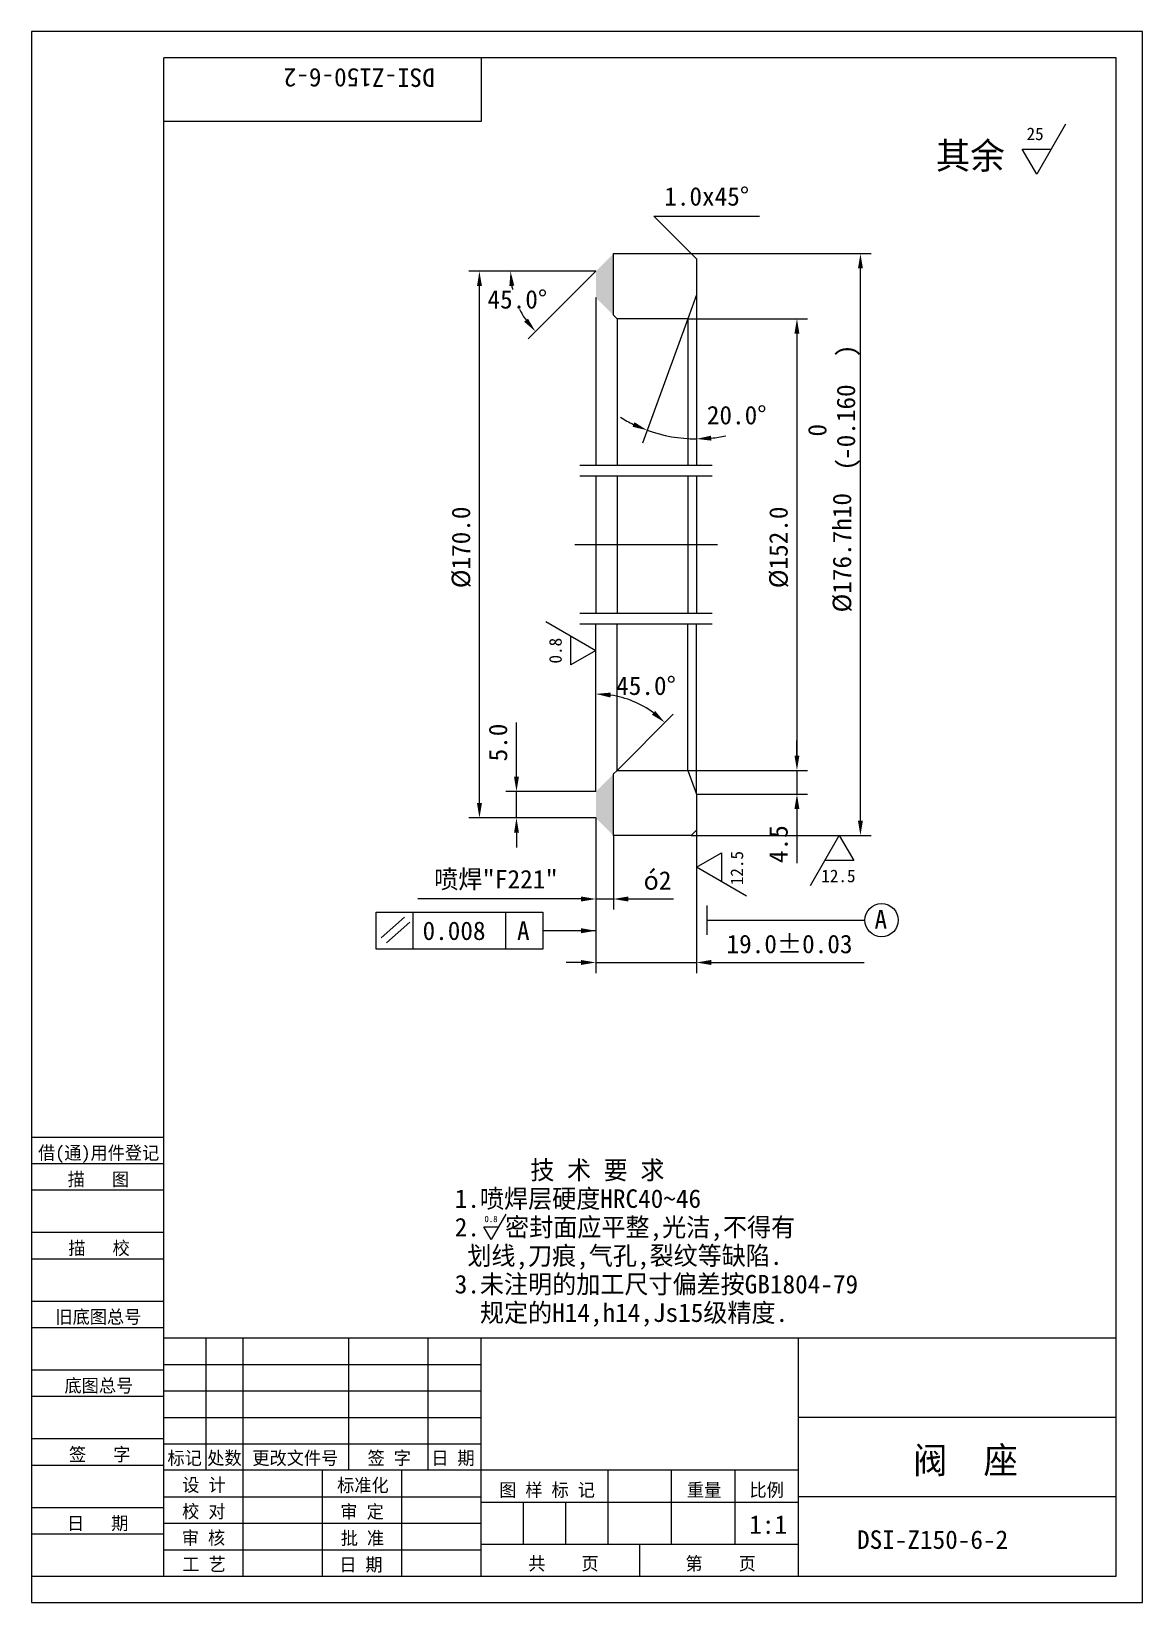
# Model space of a CAD drawing. Header units: metres. Extents: x 0 to 210, y 0 to 297.
import ezdxf

# ---------------------------------------------------------------- set-up
doc = ezdxf.new("R2010")
doc.units = ezdxf.units.M
for name, color, linetype in [('C', 6, 'Continuous'), ('D', 1, 'Continuous'), ('E', 2, 'Continuous'), ('FL', 5, 'Continuous'), ('T', 7, 'Continuous'), ('TL', 4, 'Continuous')]:
    doc.layers.add(name, color=color, linetype=linetype)

# ---------------------------------------------------------------- blocks, each defined once
blk = doc.blocks.new('PIC2')
for points in [[(3.77, 5.28), (-5.23, -2.72)], [(5.77, 3.28), (-3.23, -4.72)]]:
    blk.add_lwpolyline(points)
blk = doc.blocks.new('TUKUN4')
at = {"layer": 'FL'}
for p, q in [((0, 297), (0, 0)), ((210, 297), (0, 297)), ((210, 0), (210, 297)), ((0, 78), (25, 78)), ((0, 70), (25, 70)), ((0, 65), (25, 65)), ((0, 57), (25, 57)), ((0, 52), (25, 52)), ((33, 25), (33, 50)), ((40, 5), (40, 50)), ((60, 25), (60, 50)), ((75, 25), (75, 50)), ((25, 45), (85, 45)), ((0, 44), (25, 44)), ((0, 39), (25, 39)), ((25, 40), (85, 40)), ((25, 35), (85, 35)), ((0, 31), (25, 31)), ((25, 30), (85, 30)), ((0, 26), (25, 26)), ((70, 5), (70, 25)), ((0, 18), (25, 18)), ((25, 20), (85, 20)), ((25, 15), (85, 15)), ((0, 13), (25, 13)), ((25, 10), (85, 10)), ((0, 0), (210, 0))]:
    blk.add_line(p, q, dxfattribs=at)
at = {"layer": 'TL'}
for p, q in [((25, 5), (25, 292)), ((205, 292), (25, 292)), ((85, 292), (85, 280)), ((205, 5), (205, 292)), ((85, 280), (25, 280)), ((0, 88), (25, 88)), ((0, 83), (25, 83)), ((205, 50), (25, 50)), ((85, 5), (85, 50)), ((145, 5), (145, 50)), ((205, 35), (145, 35)), ((145, 25), (25, 25)), ((55, 5), (55, 25)), ((109, 11), (109, 25)), ((121, 11), (121, 25)), ((133, 11), (133, 25)), ((85, 19), (145, 19)), ((93, 11), (93, 19)), ((101, 11), (101, 19)), ((205, 20), (145, 20)), ((145, 11), (85, 11)), ((115, 5), (115, 11)), ((0, 5), (205, 5))]:
    blk.add_line(p, q, dxfattribs=at)
at = {"layer": 'T'}
for s, p in [('借(通)用件登记', (1.26, 83.76)), ('描   图', (6.86, 78.76)), ('描   校', (6.98, 65.76)), ('旧底图总号', (4.52, 52.76)), ('底图总号', (6.25, 39.76)), ('签   字', (7.1, 26.76)), ('标记', (25.71, 26.07)), ('处数', (33.22, 26.07)), ('更改文件号', (41.75, 26.07)), ('签 字', (63.53, 26.07)), ('日 期', (75.57, 26.07)), ('设 计', (28.5, 20.99)), ('标准化', (57.77, 20.93)), ('图 样 标 记', (88.4, 20.04)), ('重量', (123.88, 20.04)), ('比例', (135.7, 20.04)), ('校 对', (28.48, 15.99)), ('审 定', (58.39, 15.93)), ('日   期', (6.72, 13.76)), ('审 核', (28.41, 10.99)), ('批 准', (58.46, 10.93)), ('共    页', (93.91, 6.13)), ('第    页', (123.62, 6.13)), ('工 艺', (28.52, 5.99)), ('日 期', (58.18, 5.93))]:
    blk.add_text(s, height=2.5, dxfattribs=at).set_placement(p)

msp = doc.modelspace()

# ---------------------------------------------------------------- linework, layer by layer
at = {"layer": 'C'}
msp.add_line((102.67, 200), (129.68, 200), dxfattribs=at)
at = {"layer": 'D'}
for p, q in [((195.46, 279.46), (190, 270)), ((190, 270), (187.27, 274.73)), ((187.27, 274.73), (192.73, 274.73)), ((124.67, 255), (117.6, 262.07)), ((117.6, 262.07), (137.6, 262.07)), ((124.67, 255), (158.68, 255)), ((106.67, 251.68), (82.67, 251.68)), ((90.67, 251.68), (88.55, 251.68)), ((106.67, 251.68), (90.67, 251.68)), ((106.67, 251.68), (95.36, 240.36)), ((156.68, 147.8), (156.68, 252.2)), ((84.67, 151.12), (84.67, 248.88)), ((124.04, 242.68), (115.49, 219.18)), ((124.04, 242.68), (146.68, 242.68)), ((95.36, 240.36), (93.86, 238.86)), ((144.68, 239.88), (144.68, 160.12)), ((97.21, 185.46), (106.67, 180)), ((101.94, 177.27), (101.94, 182.73)), ((106.67, 180), (101.94, 177.27)), ((91.67, 158.93), (91.67, 166.35)), ((110.67, 157.32), (121.28, 167.93)), ((144.68, 160.12), (144.68, 162.93)), ((91.67, 156.12), (91.67, 158.93)), ((124.04, 157.32), (146.68, 157.32)), ((124.04, 157.32), (146.68, 157.32)), ((144.68, 157.32), (144.68, 152.82)), ((106.67, 153.32), (89.67, 153.32)), ((91.67, 148.32), (91.67, 153.32)), ((125.67, 152.82), (146.68, 152.82)), ((144.68, 150.03), (144.68, 147.22)), ((106.67, 148.32), (82.67, 148.32)), ((106.67, 148.32), (89.67, 148.32)), ((91.67, 145.53), (91.67, 142.72)), ((106.67, 148.32), (106.67, 131)), ((106.67, 148.32), (106.67, 119)), ((125.67, 146), (125.67, 119)), ((144.68, 147.22), (144.68, 139.8)), ((110, 145), (110, 131)), ((124.67, 145), (158.68, 145)), ((147.21, 135.54), (152.68, 145)), ((152.68, 145), (155.41, 140.27)), ((125.67, 139), (130.41, 141.73)), ((130.41, 141.73), (130.41, 136.27)), ((155.41, 140.27), (149.94, 140.27)), ((135.14, 133.54), (125.67, 139)), ((103, 133), (73, 133)), ((103.88, 133), (101.08, 133)), ((106.67, 133), (110, 133)), ((112.8, 133), (115.6, 133)), ((115.6, 133), (121.36, 133)), ((65.17, 123.5), (65.17, 130.5)), ((65.17, 130.5), (96.67, 130.5)), ((72.17, 123.5), (72.17, 130.5)), ((89.67, 123.5), (89.67, 130.5)), ((96.67, 130.5), (96.67, 123.5)), ((103.17, 127), (96.67, 127)), ((106.67, 127), (103.17, 127)), ((96.67, 123.5), (65.17, 123.5)), ((103.88, 121), (101.08, 121)), ((106.67, 121), (125.67, 121)), ((128.47, 121), (131.28, 121)), ((131.28, 121), (157.37, 121)), ((89.66, 73.44), (86.89, 68.64)), ((86.89, 68.64), (85.5, 71.04)), ((85.5, 71.04), (88.28, 71.04))]:
    msp.add_line(p, q, dxfattribs=at)
for points in [[(127.67, 131.8), (127.67, 126.2)], [(127.67, 129), (157.53, 129)]]:
    msp.add_lwpolyline(points, dxfattribs=at)
msp.add_circle((160.68, 129), 3.15, dxfattribs=at)
for centre, radius, start, end in [((106.67, 251.68), 16.12, 189.96, 192.44), ((106.67, 251.68), 16.12, 206.34, 215.04), ((125.67, 247.18), 27.2, 238.2, 244.1), ((125.67, 247.18), 27.2, 250, 270), ((125.67, 247.18), 27.2, 275.9, 281.8), ((106.67, 153.32), 18.44, 53.71, 81.29)]:
    msp.add_arc(centre, radius, start, end, dxfattribs=at)
for points in [[(156.21, 252.2), (157.14, 252.2), (156.68, 255)], [(84.21, 248.88), (85.14, 248.88), (84.67, 251.68)], [(90.33, 248.85), (91.26, 248.93), (90.55, 251.68)], [(93.83, 242.72), (93.12, 242.12), (95.27, 240.27)], [(144.21, 239.88), (145.14, 239.88), (144.68, 242.68)], [(113.97, 223.13), (113.61, 222.27), (116.37, 221.61)], [(128.5, 219.65), (128.45, 220.58), (125.67, 219.97)], [(109.43, 171.09), (109.5, 172.02), (106.67, 171.76)], [(117.89, 168.54), (117.28, 167.83), (119.71, 166.36)], [(144.21, 160.12), (145.14, 160.12), (144.68, 157.32)], [(144.21, 160.12), (145.14, 160.12), (144.68, 157.32)], [(91.21, 156.12), (92.14, 156.12), (91.67, 153.32)], [(144.21, 150.03), (145.14, 150.03), (144.68, 152.82)], [(84.21, 151.12), (85.14, 151.12), (84.67, 148.32)], [(91.21, 145.53), (92.14, 145.53), (91.67, 148.32)], [(156.21, 147.8), (157.14, 147.8), (156.68, 145)], [(103.88, 133.47), (103.88, 132.53), (106.67, 133)], [(112.8, 133.47), (112.8, 132.53), (110, 133)], [(103.88, 126.53), (103.88, 127.47), (106.67, 127)], [(103.88, 121.47), (103.88, 120.53), (106.67, 121)], [(128.47, 121.47), (128.47, 120.53), (125.67, 121)]]:
    msp.add_solid(points, dxfattribs=at)
at = {"layer": 'E'}
for p, q in [((103.67, 215), (128.68, 215)), ((103.67, 213), (128.68, 213)), ((103.67, 187), (128.68, 187)), ((103.67, 185), (128.68, 185))]:
    msp.add_line(p, q, dxfattribs=at)
at = {"layer": 'TL'}
for points in [[(110, 255), (124.67, 255), (125.67, 254), (125.67, 247.18), (124.04, 242.68), (110.67, 242.68), (110, 243.35), (110, 255)], [(106.67, 246.68), (106.67, 215)], [(125.67, 247.18), (125.67, 215)], [(110.67, 242.68), (110.67, 215)], [(124.04, 242.68), (124.04, 215)], [(106.67, 213), (106.67, 187)], [(110.67, 213), (110.67, 187)], [(124.04, 213), (124.04, 187)], [(125.67, 213), (125.67, 187)], [(106.67, 153.32), (106.67, 185)], [(110.67, 157.32), (110.67, 185)], [(124.04, 157.32), (124.04, 185)], [(125.67, 152.82), (125.67, 185)], [(110, 156.65), (110.67, 157.32), (124.04, 157.32), (125.67, 152.82), (125.67, 146), (124.67, 145), (110, 145), (110, 156.65)]]:
    msp.add_lwpolyline(points, dxfattribs=at)
for points in [[(110, 255), (110, 243.35), (106.67, 251.68), (106.67, 246.68)], [(110, 145), (110, 156.65), (106.67, 148.32), (106.67, 153.32)]]:
    msp.add_solid(points, dxfattribs=at)

# ---------------------------------------------------------------- block references
at = {"layer": 'D', "xscale": 0.49, "yscale": 0.49, "zscale": 0.49}
msp.add_blockref('PIC2', (68.67, 127), dxfattribs=at)
at = {"layer": 'T'}
msp.add_blockref('TUKUN4', (0, 0), dxfattribs=at)

# ---------------------------------------------------------------- texts
at = {"layer": 'D'}
for s, height, rotation, p in [('DSI-Z150-6-2', 3.5, 180, (76.25, 290)), ('(        )', 3.5, 90, (155.68, 214)), ('-0.160', 3.5, 90, (155.68, 216)), (' 0', 3.5, 90, (150.26, 218.04)), ('%%c176.7h10', 3.5, 90, (154.93, 187.17)), ('%%c170.0', 3.5, 90, (82.92, 191.75)), ('%%c152.0', 3.5, 90, (142.93, 191.75)), ('0.8', 2.38, 90, (100.22, 177.51)), ('5.0', 3.5, 90, (89.92, 159.01)), ('4.5', 3.5, 90, (142.93, 139.8)), ('12.5', 2.38, 90, (134.51, 135.6))]:
    msp.add_text(s, height=height, rotation=rotation, dxfattribs=at).set_placement(p)
for s, height, p in [('其余', 5, (170.94, 271)), ('25', 2.38, (188.07, 276.45)), ('1.0x45%%d', 3.5, (119.6, 264.07)), ('45.0%%d', 3.5, (86.19, 244.61)), ('20.0%%d', 3.5, (127.65, 222.72)), ('45.0%%d', 3.5, (110.51, 171.57)), ('喷焊%%034F221%%034', 3.5, (76.12, 135)), ('%%2432', 3.5, (115.69, 134.75)), ('12.5', 2.38, (149.28, 136.17)), ('A', 3.5, (159.34, 127.41)), ('0.008', 3.5, (73.92, 125.25)), ('A', 3.5, (91.77, 125.25)), ('19.0%%p0.03', 3.5, (131.37, 122.75)), ('      技 术 要 求', 3.5, (80, 80)), ('1.喷焊层硬度HRC40~46', 3.5, (80, 74.61)), ('2.  密封面应平整,光洁,不得有', 3.5, (80, 69.22)), ('0.8', 1.21, (85.62, 71.91)), (' 划线,刀痕,气孔,裂纹等缺陷.', 3.5, (80, 63.83)), ('3.未注明的加工尺寸偏差按GB1804-79', 3.5, (80, 58.44)), ('  规定的H14,h14,Js15级精度.', 3.5, (80, 53.05)), ('阀  座', 5, (166.63, 24.41)), ('1:1', 3.5, (135.67, 13)), ('DSI-Z150-6-2', 3.5, (156.03, 10.15))]:
    msp.add_text(s, height=height, dxfattribs=at).set_placement(p)

doc.saveas('drawing.dxf')
